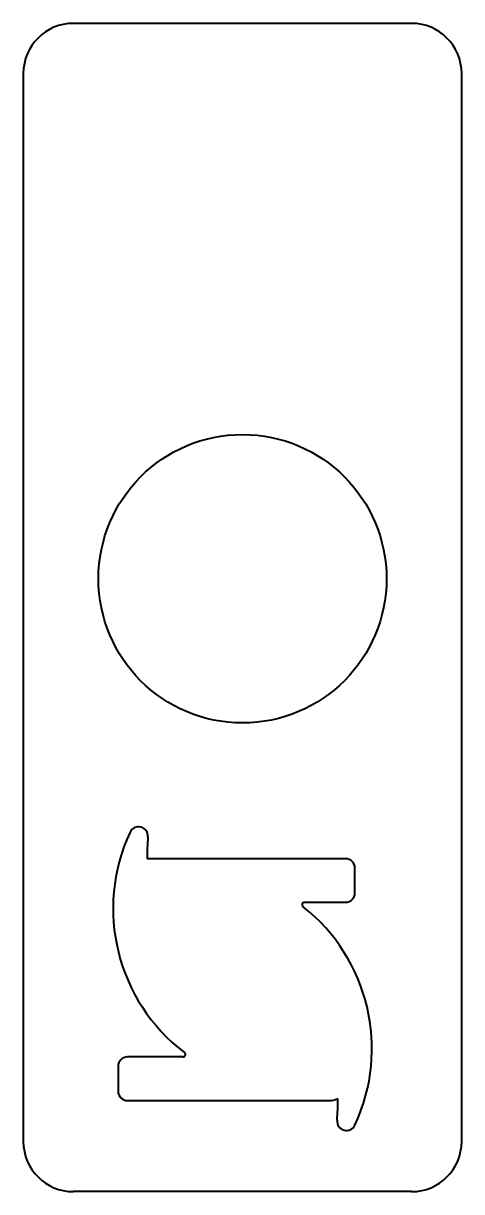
# Model space of a CAD drawing. Header units: inches. Extents: x -88 to 88, y -314 to 152.
import ezdxf

# ---------------------------------------------------------------- set-up
doc = ezdxf.new("R2010")
doc.units = ezdxf.units.IN
doc.header["$MEASUREMENT"] = 0
doc.layers.add('Visible', color=7, linetype='Continuous', lineweight=40)

msp = doc.modelspace()

# ---------------------------------------------------------------- linework, layer by layer
at = {"layer": 'Visible'}
for p, q in [((67.5, 151.55), (-67.5, 151.55)), ((-87.5, 131.55), (-87.5, -294.2)), ((87.5, -294.2), (87.5, 131.55)), ((41.19, -181.47), (-38, -181.47)), ((44.87, -195.16), (44.87, -185.16)), ((24.81, -198.84), (41.19, -198.84)), ((-23.76, -260.51), (-45.96, -260.51)), ((-49.64, -264.2), (-49.64, -274.2)), ((-45.96, -277.89), (34.44, -277.89)), ((67.5, -314.2), (-67.5, -314.2))]:
    msp.add_line(p, q, dxfattribs=at)
msp.add_circle((0, -69.85), 57.5, dxfattribs=at)
for centre, radius, start, end in [((-67.5, 131.55), 20, 90, 180), ((67.5, 131.55), 20, 0, 90), ((20.32, -201.35), 71.99, 154.9777, 232.8394), ((-41.51, -172.49), 3.75, 355.247, 154.9777), ((38.65, -179.15), 76.69, 175.247, 181.7352), ((41.19, -185.16), 3.69, 0, 90), ((41.19, -195.16), 3.69, 270, 0), ((24.81, -199.84), 1, 90, 231.7993), ((-20.32, -257.2), 71.99, 334.9777, 51.7993), ((-45.96, -264.2), 3.69, 90, 180), ((-23.76, -259.51), 1, 270, 52.8394), ((-45.96, -274.2), 3.69, 180, 270), ((34.44, -269.54), 8.34, 270, 295.2338), ((-38.65, -279.4), 76.69, 355.247, 1.7249), ((41.51, -286.06), 3.75, 175.247, 334.9777), ((-67.5, -294.2), 20, 180, 270), ((67.5, -294.2), 20, 270, 0)]:
    msp.add_arc(centre, radius, start, end, dxfattribs=at)

doc.saveas('drawing.dxf')
